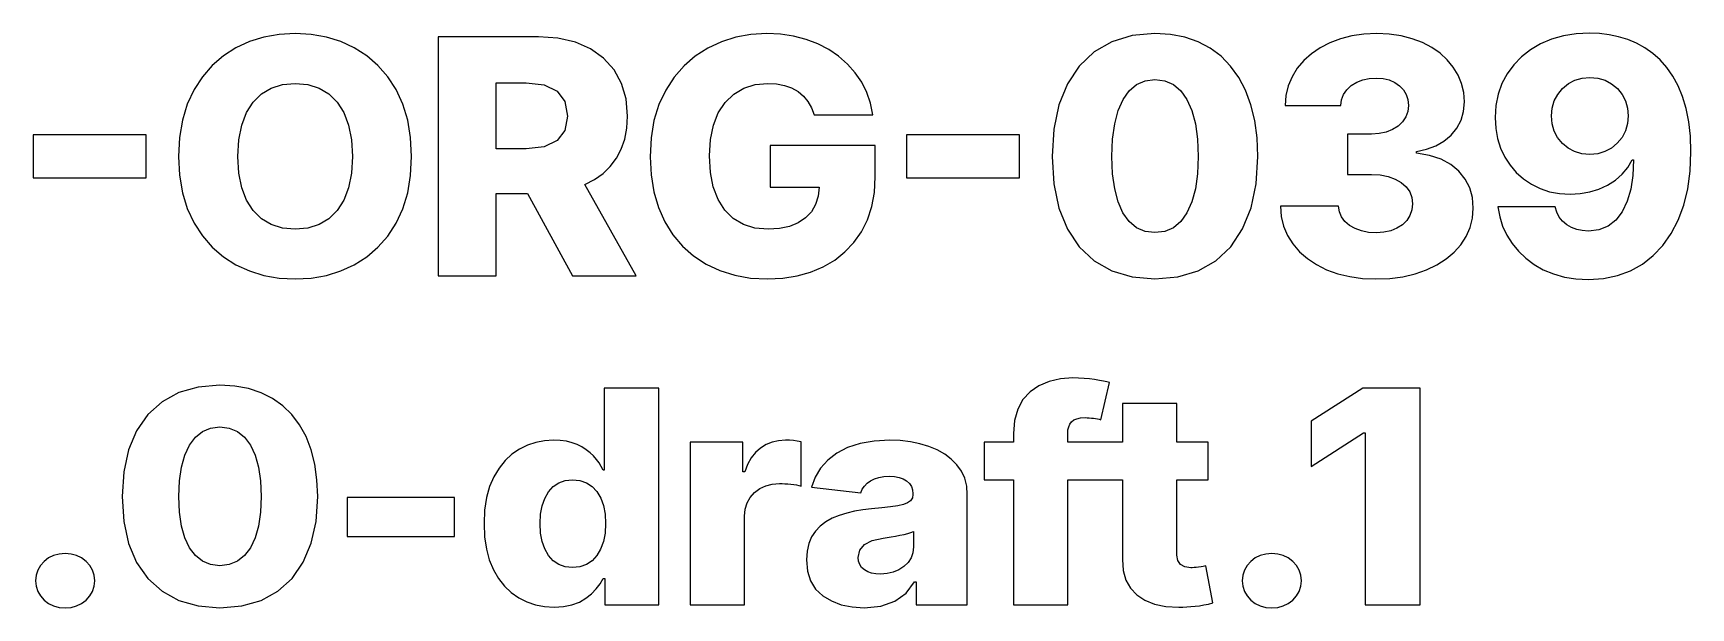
# Model space of a CAD drawing. Header units: metres. Extents: x 0.8 to 36.2, y 0.8 to 8.8.
# Drawn here: x 16.03 to 36.22, y 1 to 8 of the extents above; entities that cross this region are included whole.
import ezdxf

# ---------------------------------------------------------------- set-up
doc = ezdxf.new("R2010")
doc.units = ezdxf.units.M

msp = doc.modelspace()

# ---------------------------------------------------------------- linework, layer by layer
for p, q in [((18.6633, 7.89644), (18.4976, 7.82037)), ((18.839, 7.95076), (18.6633, 7.89644)), ((19.0249, 7.98335), (18.839, 7.95076)), ((19.221, 7.99422), (19.0249, 7.98335)), ((19.4153, 7.98335), (19.221, 7.99422)), ((19.5999, 7.95076), (19.4153, 7.98335)), ((19.7749, 7.89644), (19.5999, 7.95076)), ((19.9403, 7.82037), (19.7749, 7.89644)), ((22.1822, 7.95514), (20.9616, 7.95514)), ((20.9616, 7.95514), (20.9616, 5.045)), ((22.421, 7.93884), (22.1822, 7.95514)), ((22.6331, 7.88994), (22.421, 7.93884)), ((22.8187, 7.80846), (22.6331, 7.88994)), ((24.4115, 7.89478), (24.2456, 7.81744)), ((24.5868, 7.95003), (24.4115, 7.89478)), ((24.7716, 7.98317), (24.5868, 7.95003)), ((24.966, 7.99422), (24.7716, 7.98317)), ((25.1331, 7.98634), (24.966, 7.99422)), ((25.2921, 7.96271), (25.1331, 7.98634)), ((25.4432, 7.92334), (25.2921, 7.96271)), ((25.5863, 7.86821), (25.4432, 7.92334)), ((29.1673, 7.89557), (28.9531, 7.77228)), ((29.4138, 7.96956), (29.1673, 7.89557)), ((29.6928, 7.99422), (29.4138, 7.96956)), ((29.8828, 7.98311), (29.6928, 7.99422)), ((30.0585, 7.94978), (29.8828, 7.98311)), ((30.2199, 7.89423), (30.0585, 7.94978)), ((30.3671, 7.81647), (30.2199, 7.89423)), ((31.8224, 7.8819), (31.7035, 7.82043)), ((31.9523, 7.93103), (31.8224, 7.8819)), ((32.0908, 7.96614), (31.9523, 7.93103)), ((32.238, 7.9872), (32.0908, 7.96614)), ((32.3937, 7.99422), (32.238, 7.9872)), ((32.5471, 7.98738), (32.3937, 7.99422)), ((32.6911, 7.96687), (32.5471, 7.98738)), ((32.8257, 7.93269), (32.6911, 7.96687)), ((32.951, 7.88483), (32.8257, 7.93269)), ((33.0649, 7.8252), (32.951, 7.88483)), ((34.5233, 7.92773), (34.3886, 7.87018)), ((34.668, 7.96857), (34.5233, 7.92773)), ((34.8229, 7.99268), (34.668, 7.96857)), ((34.9879, 8.00006), (34.8229, 7.99268)), ((35.1077, 7.99518), (34.9879, 8.00006)), ((35.2248, 7.98053), (35.1077, 7.99518)), ((35.3393, 7.95612), (35.2248, 7.98053)), ((35.4511, 7.92192), (35.3393, 7.95612)), ((35.5588, 7.87714), (35.4511, 7.92192)), ((35.6605, 7.82086), (35.5588, 7.87714)), ((18.3454, 7.72345), (18.2097, 7.60651)), ((18.4976, 7.82037), (18.3454, 7.72345)), ((20.0926, 7.72345), (19.9403, 7.82037)), ((20.2282, 7.60651), (20.0926, 7.72345)), ((22.9776, 7.69438), (22.8187, 7.80846)), ((23.1049, 7.55247), (22.9776, 7.69438)), ((24.0928, 7.71918), (23.9565, 7.60114)), ((24.2456, 7.81744), (24.0928, 7.71918)), ((25.719, 7.79913), (25.5863, 7.86821)), ((25.8392, 7.71783), (25.719, 7.79913)), ((25.9466, 7.62433), (25.8392, 7.71783)), ((28.9531, 7.77228), (28.7713, 7.59966)), ((30.499, 7.71777), (30.3671, 7.81647)), ((30.6145, 7.59943), (30.499, 7.71777)), ((31.5978, 7.74835), (31.5054, 7.66565)), ((31.7035, 7.82043), (31.5978, 7.74835)), ((33.1656, 7.75568), (33.0649, 7.8252)), ((33.253, 7.67625), (33.1656, 7.75568)), ((33.3271, 7.58696), (33.253, 7.67625)), ((34.1578, 7.71318), (34.0635, 7.61583)), ((34.2661, 7.79796), (34.1578, 7.71318)), ((34.3886, 7.87018), (34.2661, 7.79796)), ((35.7564, 7.75311), (35.6605, 7.82086)), ((35.8463, 7.67387), (35.7564, 7.75311)), ((35.9288, 7.58226), (35.8463, 7.67387)), ((18.2097, 7.60651), (18.0907, 7.46953)), ((20.3472, 7.46953), (20.2282, 7.60651)), ((23.1959, 7.38751), (23.1049, 7.55247)), ((23.9565, 7.60114), (23.8367, 7.46332)), ((26.0415, 7.51862), (25.9466, 7.62433)), ((26.1212, 7.40271), (26.0415, 7.51862)), ((28.7713, 7.59966), (28.6265, 7.38286)), ((30.7136, 7.46143), (30.6145, 7.59943)), ((31.4262, 7.57233), (31.3626, 7.46991)), ((31.5054, 7.66565), (31.4262, 7.57233)), ((33.3863, 7.48973), (33.3271, 7.58696)), ((33.4285, 7.38654), (33.3863, 7.48973)), ((33.9834, 7.50591), (33.9195, 7.38531)), ((34.0635, 7.61583), (33.9834, 7.50591)), ((36.0019, 7.47734), (35.9288, 7.58226)), ((36.0658, 7.35912), (36.0019, 7.47734)), ((17.9884, 7.31255), (17.9061, 7.13641)), ((18.0907, 7.46953), (17.9884, 7.31255)), ((18.8105, 7.26018), (18.9298, 7.33159)), ((18.9298, 7.33159), (19.0666, 7.37444)), ((19.0666, 7.37444), (19.221, 7.38872)), ((19.221, 7.38872), (19.3744, 7.37444)), ((19.3744, 7.37444), (19.5106, 7.33159)), ((19.5106, 7.33159), (19.6295, 7.26018)), ((20.4495, 7.31255), (20.3472, 7.46953)), ((20.5318, 7.13641), (20.4495, 7.31255)), ((21.6679, 6.59186), (21.6679, 7.39656)), ((21.6679, 7.39656), (22.0321, 7.39656)), ((22.0321, 7.39656), (22.2527, 7.37105)), ((22.2527, 7.37105), (22.4103, 7.29451)), ((22.4103, 7.29451), (22.5049, 7.16695)), ((23.2505, 7.19946), (23.1959, 7.38751)), ((23.7334, 7.30573), (23.6502, 7.12939)), ((23.8367, 7.46332), (23.7334, 7.30573)), ((24.5636, 7.25854), (24.6851, 7.33087)), ((24.6851, 7.33087), (24.8232, 7.37427)), ((24.8232, 7.37427), (24.978, 7.38872)), ((24.978, 7.38872), (25.0842, 7.38245)), ((25.0842, 7.38245), (25.1808, 7.36357)), ((25.1808, 7.36357), (25.2678, 7.33214)), ((25.2678, 7.33214), (25.3452, 7.28813)), ((25.3452, 7.28813), (25.4118, 7.23277)), ((26.1833, 7.27863), (26.1212, 7.40271)), ((26.2278, 7.14636), (26.1833, 7.27863)), ((28.6265, 7.38286), (28.523, 7.12701)), ((29.3046, 7.19049), (29.3799, 7.29688)), ((29.3799, 7.29688), (29.4697, 7.37286)), ((29.4697, 7.37286), (29.574, 7.41846)), ((29.574, 7.41846), (29.6928, 7.43365)), ((29.6928, 7.43365), (29.8125, 7.41846)), ((29.8125, 7.41846), (29.9174, 7.37286)), ((29.9174, 7.37286), (30.0076, 7.29688)), ((30.0076, 7.29688), (30.083, 7.19049)), ((30.7963, 7.30377), (30.7136, 7.46143)), ((30.8616, 7.12781), (30.7963, 7.30377)), ((31.3169, 7.35994), (31.2891, 7.24239)), ((31.3626, 7.46991), (31.3169, 7.35994)), ((31.9902, 7.25444), (32.0297, 7.31169)), ((32.0297, 7.31169), (32.0845, 7.36137)), ((32.0845, 7.36137), (32.1506, 7.40154)), ((32.1506, 7.40154), (32.2239, 7.43022)), ((32.2239, 7.43022), (32.3042, 7.44745)), ((32.3042, 7.44745), (32.3917, 7.45317)), ((32.3917, 7.45317), (32.4738, 7.44739)), ((32.4738, 7.44739), (32.5478, 7.42999)), ((32.5478, 7.42999), (32.6138, 7.401)), ((32.6138, 7.401), (32.6718, 7.36041)), ((32.6718, 7.36041), (32.7191, 7.31055)), ((32.7191, 7.31055), (32.7529, 7.25374)), ((33.4538, 7.27734), (33.4285, 7.38654)), ((33.4622, 7.16219), (33.4538, 7.27734)), ((33.9195, 7.38531), (33.8739, 7.25592)), ((34.5991, 7.25482), (34.6578, 7.32623)), ((34.6578, 7.32623), (34.7289, 7.38519)), ((34.7289, 7.38519), (34.8083, 7.42729)), ((34.8083, 7.42729), (34.896, 7.45256)), ((34.896, 7.45256), (34.9919, 7.46098)), ((34.9919, 7.46098), (35.0886, 7.4525)), ((35.0886, 7.4525), (35.1765, 7.42705)), ((35.1765, 7.42705), (35.2557, 7.38463)), ((35.2557, 7.38463), (35.3261, 7.32526)), ((35.3261, 7.32526), (35.3839, 7.25366)), ((36.1205, 7.22758), (36.0658, 7.35912)), ((17.9061, 7.13641), (17.8473, 6.94196)), ((18.6273, 7.03313), (18.7087, 7.1602)), ((18.7087, 7.1602), (18.8105, 7.26018)), ((19.6295, 7.26018), (19.7312, 7.1602)), ((19.7312, 7.1602), (19.8126, 7.03313)), ((20.5906, 6.94196), (20.5318, 7.13641)), ((22.5049, 7.16695), (22.5364, 6.98834)), ((23.2687, 6.98834), (23.2505, 7.19946)), ((23.6502, 7.12939), (23.5908, 6.93536)), ((24.3743, 7.02966), (24.4587, 7.15729)), ((24.4587, 7.15729), (24.5636, 7.25854)), ((25.4118, 7.23277), (25.4665, 7.16728)), ((25.4665, 7.16728), (25.5093, 7.09167)), ((25.5093, 7.09167), (25.5403, 7.00592)), ((26.2546, 7.00592), (26.2278, 7.14636)), ((28.523, 7.12701), (28.4609, 6.83209)), ((29.2451, 7.05603), (29.3046, 7.19049)), ((30.083, 7.19049), (30.1425, 7.05603)), ((30.9082, 6.93489), (30.8616, 7.12781)), ((31.2891, 7.24239), (31.2792, 7.11726)), ((31.2792, 7.11726), (31.9575, 7.11726)), ((31.9575, 7.11726), (31.9662, 7.18964)), ((31.9662, 7.18964), (31.9902, 7.25444)), ((32.7529, 7.25374), (32.7731, 7.18996)), ((32.7799, 7.11922), (32.772, 7.04565)), ((32.7731, 7.18996), (32.7799, 7.11922)), ((33.452, 7.04535), (33.4622, 7.16219)), ((33.8465, 7.11774), (33.8374, 6.97075)), ((33.8739, 7.25592), (33.8465, 7.11774)), ((34.5237, 6.99223), (34.5321, 7.08783)), ((34.5321, 7.08783), (34.5572, 7.17535)), ((34.5572, 7.17535), (34.5991, 7.25482)), ((35.3839, 7.25366), (35.4252, 7.17462)), ((35.4252, 7.17462), (35.4499, 7.08813)), ((35.4499, 7.08813), (35.4582, 6.9942)), ((36.1642, 7.08179), (36.1205, 7.22758)), ((36.1955, 6.92072), (36.1642, 7.08179)), ((17.8473, 6.94196), (17.812, 6.7292)), ((18.5343, 6.70209), (18.5691, 6.88043)), ((18.5691, 6.88043), (18.6273, 7.03313)), ((19.8126, 7.03313), (19.8708, 6.88043)), ((19.8708, 6.88043), (19.9057, 6.70209)), ((20.6259, 6.7292), (20.5906, 6.94196)), ((22.5364, 6.98834), (22.505, 6.8149)), ((23.2603, 6.84357), (23.2687, 6.98834)), ((23.5908, 6.93536), (23.5552, 6.72363)), ((24.2777, 6.703), (24.3139, 6.87823)), ((24.3139, 6.87823), (24.3743, 7.02966)), ((25.5403, 7.00592), (26.2546, 7.00592)), ((29.177, 6.70985), (29.2026, 6.89583)), ((29.2026, 6.89583), (29.2451, 7.05603)), ((30.1425, 7.05603), (30.185, 6.89583)), ((30.185, 6.89583), (30.2106, 6.70985)), ((30.9361, 6.72499), (30.9082, 6.93489)), ((32.6538, 6.86823), (32.5863, 6.82593)), ((32.709, 6.92017), (32.6538, 6.86823)), ((32.7484, 6.97931), (32.709, 6.92017)), ((32.772, 7.04565), (32.7484, 6.97931)), ((33.3705, 6.8432), (33.4215, 6.93903)), ((33.4215, 6.93903), (33.452, 7.04535)), ((33.8374, 6.97075), (33.8447, 6.83966)), ((34.532, 6.89586), (34.5237, 6.99223)), ((34.5567, 6.80791), (34.532, 6.89586)), ((35.4498, 6.89856), (35.4247, 6.81085)), ((35.4582, 6.9942), (35.4498, 6.89856)), ((36.2143, 6.74438), (36.1955, 6.92072)), ((17.4033, 6.76178), (16.0287, 6.76178)), ((16.0287, 6.76178), (16.0287, 6.23639)), ((17.4033, 6.23639), (17.4033, 6.76178)), ((17.812, 6.7292), (17.8003, 6.49812)), ((18.5226, 6.49812), (18.5343, 6.70209)), ((19.9057, 6.70209), (19.9173, 6.49812)), ((20.6376, 6.49812), (20.6259, 6.7292)), ((22.4108, 6.69098), (22.2539, 6.61664)), ((22.505, 6.8149), (22.4108, 6.69098)), ((23.1927, 6.58771), (23.235, 6.71002)), ((23.235, 6.71002), (23.2603, 6.84357)), ((23.5552, 6.72363), (23.5433, 6.4942)), ((24.2657, 6.50397), (24.2777, 6.703)), ((28.0433, 6.76178), (26.6686, 6.76178)), ((26.6686, 6.76178), (26.6686, 6.23639)), ((28.0433, 6.23639), (28.0433, 6.76178)), ((28.4609, 6.83209), (28.4402, 6.49812)), ((29.1685, 6.49812), (29.177, 6.70985)), ((30.2106, 6.70985), (30.2191, 6.49812)), ((30.9454, 6.49812), (30.9361, 6.72499)), ((32.3297, 6.77155), (32.0395, 6.77155)), ((32.0395, 6.77155), (32.0395, 6.27936)), ((32.4242, 6.77759), (32.3297, 6.77155)), ((32.5098, 6.79572), (32.4242, 6.77759)), ((32.5863, 6.82593), (32.5098, 6.79572)), ((33.1123, 6.62848), (33.2117, 6.68549)), ((33.2117, 6.68549), (33.2991, 6.75786)), ((33.2991, 6.75786), (33.3705, 6.8432)), ((33.8447, 6.83966), (33.8666, 6.71588)), ((33.8666, 6.71588), (33.9032, 6.59943)), ((34.598, 6.72838), (34.5567, 6.80791)), ((34.6558, 6.65727), (34.598, 6.72838)), ((35.3828, 6.73106), (35.3241, 6.65923)), ((35.4247, 6.81085), (35.3828, 6.73106)), ((36.2205, 6.55281), (36.2143, 6.74438)), ((17.8003, 6.49812), (17.812, 6.26874)), ((18.5343, 6.29504), (18.5226, 6.49812)), ((19.9173, 6.49812), (19.9057, 6.29504)), ((20.6259, 6.2679), (20.6376, 6.49812)), ((22.0341, 6.59186), (21.6679, 6.59186)), ((22.2539, 6.61664), (22.0341, 6.59186)), ((23.0591, 6.37752), (23.1337, 6.47664)), ((23.1337, 6.47664), (23.1927, 6.58771)), ((23.5433, 6.4942), (23.5546, 6.27252)), ((24.2774, 6.3031), (24.2657, 6.50397)), ((26.2866, 6.63092), (25.008, 6.63092)), ((25.008, 6.63092), (25.008, 6.12508)), ((26.2866, 6.24811), (26.2866, 6.63092)), ((28.4402, 6.49812), (28.4609, 6.16426)), ((29.177, 6.28743), (29.1685, 6.49812)), ((30.2191, 6.49812), (30.2106, 6.28743)), ((30.9249, 6.16505), (30.9454, 6.49812)), ((32.8779, 6.56061), (33.0011, 6.58685)), ((32.8779, 6.53912), (32.8779, 6.56061)), ((33.0386, 6.50995), (32.8779, 6.53912)), ((33.0011, 6.58685), (33.1123, 6.62848)), ((33.1783, 6.46344), (33.0386, 6.50995)), ((33.2972, 6.3996), (33.1783, 6.46344)), ((33.9032, 6.59943), (33.9544, 6.49028)), ((33.9544, 6.49028), (34.0185, 6.3905)), ((34.7262, 6.59874), (34.6558, 6.65727)), ((34.8053, 6.55693), (34.7262, 6.59874)), ((34.8933, 6.53185), (34.8053, 6.55693)), ((34.9899, 6.5235), (34.8933, 6.53185)), ((35.0859, 6.53197), (34.9899, 6.5235)), ((35.1735, 6.55742), (35.0859, 6.53197)), ((35.2529, 6.59984), (35.1735, 6.55742)), ((35.3241, 6.65923), (35.2529, 6.59984)), ((36.2108, 6.32082), (36.2205, 6.55281)), ((17.812, 6.26874), (17.8473, 6.05719)), ((18.5691, 6.11749), (18.5343, 6.29504)), ((19.9057, 6.29504), (19.8708, 6.11749)), ((20.5906, 6.05574), (20.6259, 6.2679)), ((22.8674, 6.21736), (22.9703, 6.29109)), ((22.9703, 6.29109), (23.0591, 6.37752)), ((23.5546, 6.27252), (23.5883, 6.06647)), ((24.3127, 6.12628), (24.2774, 6.3031)), ((29.2023, 6.1026), (29.177, 6.28743)), ((30.2106, 6.28743), (30.185, 6.1026)), ((32.0395, 6.27936), (32.3297, 6.27936)), ((32.3297, 6.27936), (32.438, 6.27313)), ((32.438, 6.27313), (32.5348, 6.25446)), ((33.3952, 6.31841), (33.2972, 6.3996)), ((33.4718, 6.22295), (33.3952, 6.31841)), ((34.0185, 6.3905), (34.0938, 6.30206)), ((34.0938, 6.30206), (34.1801, 6.22498)), ((35.302, 6.21124), (35.3836, 6.28229)), ((35.3836, 6.28229), (35.451, 6.36359)), ((35.451, 6.36359), (35.5042, 6.45515)), ((35.5136, 6.26784), (35.4879, 6.10042)), ((35.5042, 6.45515), (35.5222, 6.45515)), ((35.5222, 6.45515), (35.5136, 6.26784)), ((36.1818, 6.10529), (36.2108, 6.32082)), ((16.0287, 6.23639), (17.4033, 6.23639)), ((18.6273, 5.96544), (18.5691, 6.11749)), ((19.8708, 6.11749), (19.8126, 5.96544)), ((22.7505, 6.15633), (22.8674, 6.21736)), ((23.3728, 5.045), (22.7505, 6.15633)), ((23.5883, 6.06647), (23.6446, 5.87604)), ((24.3714, 5.97351), (24.3127, 6.12628)), ((25.008, 6.12508), (25.6043, 6.12508)), ((25.6043, 6.12508), (25.5916, 6.01302)), ((26.2444, 5.88704), (26.2761, 6.06067)), ((26.2761, 6.06067), (26.2866, 6.24811)), ((26.6686, 6.23639), (28.0433, 6.23639)), ((28.4609, 6.16426), (28.523, 5.86971)), ((29.2445, 5.94366), (29.2023, 6.1026)), ((30.185, 6.1026), (30.1425, 5.94366)), ((30.8631, 5.87093), (30.9249, 6.16505)), ((32.5348, 6.25446), (32.6201, 6.22333)), ((32.6201, 6.22333), (32.6938, 6.17973)), ((32.6938, 6.17973), (32.7534, 6.12628)), ((32.7534, 6.12628), (32.7959, 6.06549)), ((32.7959, 6.06549), (32.8214, 5.99739)), ((33.5265, 6.11627), (33.4718, 6.22295)), ((33.5593, 5.99835), (33.5265, 6.11627)), ((34.1801, 6.22498), (34.2776, 6.15923)), ((34.2776, 6.15923), (34.3845, 6.10669)), ((34.3845, 6.10669), (34.4992, 6.06915)), ((34.4992, 6.06915), (34.6216, 6.04665)), ((34.8732, 6.0461), (34.9894, 6.06697)), ((34.9894, 6.06697), (35.1004, 6.10175)), ((35.1004, 6.10175), (35.206, 6.15045)), ((35.206, 6.15045), (35.302, 6.21124)), ((35.4879, 6.10042), (35.4451, 5.9529)), ((36.1333, 5.90625), (36.1818, 6.10529)), ((17.8473, 6.05719), (17.9061, 5.86345)), ((17.9061, 5.86345), (17.9884, 5.68755)), ((18.7087, 5.83891), (18.6273, 5.96544)), ((19.8126, 5.96544), (19.7312, 5.83891)), ((20.4495, 5.68562), (20.5318, 5.86165)), ((20.5318, 5.86165), (20.5906, 6.05574)), ((21.6679, 6.04694), (22.0521, 6.04694)), ((21.6679, 5.045), (21.6679, 6.04694)), ((22.0521, 6.04694), (22.5984, 5.045)), ((23.6446, 5.87604), (23.7234, 5.70123)), ((24.4537, 5.84479), (24.3714, 5.97351)), ((25.5595, 5.91316), (25.5081, 5.8255)), ((25.5916, 6.01302), (25.5595, 5.91316)), ((26.1915, 5.72719), (26.2444, 5.88704)), ((28.523, 5.86971), (28.6265, 5.61444)), ((29.3036, 5.81061), (29.2445, 5.94366)), ((30.1425, 5.94366), (30.083, 5.81061)), ((30.7603, 5.61574), (30.8631, 5.87093)), ((31.9295, 5.89459), (31.2211, 5.89459)), ((31.2211, 5.89459), (31.2314, 5.76758)), ((31.9394, 5.82489), (31.9295, 5.89459)), ((32.8214, 5.99739), (32.8299, 5.92195)), ((32.8299, 5.92195), (32.8222, 5.84663)), ((33.5703, 5.86922), (33.5593, 5.99835)), ((33.5608, 5.74683), (33.5703, 5.86922)), ((34.5677, 5.88483), (33.8714, 5.88483)), ((33.8714, 5.88483), (33.8926, 5.76465)), ((34.5878, 5.81848), (34.5677, 5.88483)), ((34.6216, 6.04665), (34.7518, 6.03914)), ((34.7518, 6.03914), (34.8732, 6.0461)), ((35.4451, 5.9529), (35.3851, 5.82527)), ((36.0654, 5.72369), (36.1333, 5.90625)), ((17.9884, 5.68755), (18.0907, 5.53056)), ((18.8105, 5.73938), (18.7087, 5.83891)), ((18.9298, 5.66827), (18.8105, 5.73938)), ((19.0666, 5.62561), (18.9298, 5.66827)), ((19.5106, 5.66827), (19.3744, 5.62561)), ((19.6295, 5.73938), (19.5106, 5.66827)), ((19.7312, 5.83891), (19.6295, 5.73938)), ((20.3472, 5.52869), (20.4495, 5.68562)), ((23.7234, 5.70123), (23.8223, 5.54382)), ((24.5571, 5.74268), (24.4537, 5.84479)), ((24.6793, 5.66975), (24.5571, 5.74268)), ((24.8203, 5.62599), (24.6793, 5.66975)), ((25.3482, 5.68939), (25.2424, 5.64607)), ((25.4372, 5.75008), (25.3482, 5.68939)), ((25.5081, 5.8255), (25.4372, 5.75008)), ((26.1175, 5.58113), (26.1915, 5.72719)), ((29.3786, 5.70551), (29.3036, 5.81061)), ((29.4684, 5.63045), (29.3786, 5.70551)), ((30.0076, 5.70551), (29.9174, 5.63045)), ((30.083, 5.81061), (30.0076, 5.70551)), ((31.2314, 5.76758), (31.2602, 5.64825)), ((31.965, 5.76227), (31.9394, 5.82489)), ((32.0064, 5.70673), (31.965, 5.76227)), ((32.0636, 5.65825), (32.0064, 5.70673)), ((32.1327, 5.61896), (32.0636, 5.65825)), ((32.7069, 5.66609), (32.6409, 5.62337)), ((32.7607, 5.7187), (32.7069, 5.66609)), ((32.7992, 5.77888), (32.7607, 5.7187)), ((32.8222, 5.84663), (32.7992, 5.77888)), ((33.5325, 5.63165), (33.5608, 5.74683)), ((33.8926, 5.76465), (33.9282, 5.65021)), ((34.618, 5.76007), (34.5878, 5.81848)), ((34.6583, 5.70958), (34.618, 5.76007)), ((34.7088, 5.66704), (34.6583, 5.70958)), ((34.7669, 5.6333), (34.7088, 5.66704)), ((35.3079, 5.72229), (35.2133, 5.64876)), ((35.3851, 5.82527), (35.3079, 5.72229)), ((35.9801, 5.55945), (36.0654, 5.72369)), ((18.0907, 5.53056), (18.2097, 5.39362)), ((19.221, 5.6114), (19.0666, 5.62561)), ((19.3744, 5.62561), (19.221, 5.6114)), ((20.2282, 5.39191), (20.3472, 5.52869)), ((23.8223, 5.54382), (23.939, 5.40558)), ((24.98, 5.6114), (24.8203, 5.62599)), ((25.1196, 5.62006), (24.98, 5.6114)), ((25.2424, 5.64607), (25.1196, 5.62006)), ((26.0251, 5.45009), (26.1175, 5.58113)), ((28.6265, 5.61444), (28.7713, 5.39851)), ((29.5732, 5.5854), (29.4684, 5.63045)), ((29.6928, 5.57039), (29.5732, 5.5854)), ((29.8125, 5.5854), (29.6928, 5.57039)), ((29.9174, 5.63045), (29.8125, 5.5854)), ((30.6163, 5.39949), (30.7603, 5.61574)), ((31.2602, 5.64825), (31.3074, 5.53662)), ((31.3074, 5.53662), (31.3732, 5.43266)), ((32.2101, 5.59088), (32.1327, 5.61896)), ((32.2958, 5.57405), (32.2101, 5.59088)), ((32.3897, 5.56842), (32.2958, 5.57405)), ((32.4823, 5.57452), (32.3897, 5.56842)), ((32.566, 5.59285), (32.4823, 5.57452)), ((32.6409, 5.62337), (32.566, 5.59285)), ((33.4192, 5.4229), (33.4853, 5.52367)), ((33.4853, 5.52367), (33.5325, 5.63165)), ((33.9282, 5.65021), (33.9781, 5.5415)), ((33.9781, 5.5415), (34.0425, 5.43854)), ((34.8301, 5.60919), (34.7669, 5.6333)), ((34.8984, 5.59473), (34.8301, 5.60919)), ((34.9719, 5.5899), (34.8984, 5.59473)), ((35.1013, 5.60461), (34.9719, 5.5899)), ((35.2133, 5.64876), (35.1013, 5.60461)), ((35.8791, 5.41534), (35.9801, 5.55945)), ((18.2097, 5.39362), (18.3454, 5.27667)), ((18.3454, 5.27667), (18.4976, 5.17975)), ((19.9403, 5.17877), (20.0926, 5.27527)), ((20.0926, 5.27527), (20.2282, 5.39191)), ((23.939, 5.40558), (24.0734, 5.28651)), ((24.0734, 5.28651), (24.2256, 5.1866)), ((25.7924, 5.23671), (25.9167, 5.33528)), ((25.9167, 5.33528), (26.0251, 5.45009)), ((28.7713, 5.39851), (28.9531, 5.22676)), ((30.4351, 5.22731), (30.6163, 5.39949)), ((31.3732, 5.43266), (31.4552, 5.33801)), ((31.4552, 5.33801), (31.551, 5.25421)), ((31.551, 5.25421), (31.6608, 5.18127)), ((33.2389, 5.24933), (33.3364, 5.33093)), ((33.3364, 5.33093), (33.4192, 5.4229)), ((34.0425, 5.43854), (34.1199, 5.34351)), ((34.1199, 5.34351), (34.2093, 5.25862)), ((34.2093, 5.25862), (34.3105, 5.18385)), ((35.6302, 5.18755), (35.7625, 5.29138)), ((35.7625, 5.29138), (35.8791, 5.41534)), ((18.4976, 5.17975), (18.6633, 5.1037)), ((18.6633, 5.1037), (18.839, 5.04939)), ((18.839, 5.04939), (19.0249, 5.0168)), ((19.4153, 5.01674), (19.5999, 5.04915)), ((19.5999, 5.04915), (19.7749, 5.10315)), ((19.7749, 5.10315), (19.9403, 5.17877)), ((24.2256, 5.1866), (24.3932, 5.10756)), ((24.3932, 5.10756), (24.5738, 5.0511)), ((24.5738, 5.0511), (24.7674, 5.01723)), ((25.3347, 5.04305), (25.4989, 5.08943)), ((25.4989, 5.08943), (25.6523, 5.15437)), ((25.6523, 5.15437), (25.7924, 5.23671)), ((28.9531, 5.22676), (29.1673, 5.10408)), ((29.1673, 5.10408), (29.4138, 5.03047)), ((29.9734, 5.03053), (30.2208, 5.10432)), ((30.2208, 5.10432), (30.4351, 5.22731)), ((31.6608, 5.18127), (31.7844, 5.1192)), ((31.7844, 5.1192), (31.9198, 5.06966)), ((31.9198, 5.06966), (32.0648, 5.03426)), ((32.7119, 5.03377), (32.8609, 5.06856)), ((32.8609, 5.06856), (33, 5.11725)), ((33, 5.11725), (33.1268, 5.1781)), ((33.1268, 5.1781), (33.2389, 5.24933)), ((34.3105, 5.18385), (34.4236, 5.1192)), ((34.4236, 5.1192), (34.5472, 5.06708)), ((34.5472, 5.06708), (34.6798, 5.02985)), ((35.3256, 5.04694), (35.4841, 5.10553)), ((35.4841, 5.10553), (35.6302, 5.18755)), ((19.0249, 5.0168), (19.221, 5.00594)), ((19.221, 5.00594), (19.4153, 5.01674)), ((20.9616, 5.045), (21.6679, 5.045)), ((22.5984, 5.045), (23.3728, 5.045)), ((24.7674, 5.01723), (24.974, 5.00594)), ((24.974, 5.00594), (25.1597, 5.01521)), ((25.1597, 5.01521), (25.3347, 5.04305)), ((29.4138, 5.03047), (29.6928, 5.00594)), ((29.6928, 5.00594), (29.9734, 5.03053)), ((32.0648, 5.03426), (32.2194, 5.01302)), ((32.2194, 5.01302), (32.3837, 5.00594)), ((32.3837, 5.00594), (32.5528, 5.01289)), ((32.5528, 5.01289), (32.7119, 5.03377)), ((34.6798, 5.02985), (34.8214, 5.00751)), ((34.8214, 5.00751), (34.9719, 5.00006)), ((34.9719, 5.00006), (35.1549, 5.01178)), ((35.1549, 5.01178), (35.3256, 5.04694)), ((18.0382, 3.68945), (17.8037, 3.62238)), ((18.3036, 3.71181), (18.0382, 3.68945)), ((18.4843, 3.70174), (18.3036, 3.71181)), ((18.6514, 3.67152), (18.4843, 3.70174)), ((18.8049, 3.62115), (18.6514, 3.67152)), ((23.6482, 3.67638), (22.9859, 3.67638)), ((22.9859, 3.67638), (22.9859, 2.67751)), ((23.6482, 1.03754), (23.6482, 3.67638)), ((28.2803, 3.70569), (28.1721, 3.63208)), ((28.4034, 3.75829), (28.2803, 3.70569)), ((28.5411, 3.78983), (28.4034, 3.75829)), ((28.6936, 3.80034), (28.5411, 3.78983)), ((28.763, 3.79907), (28.6936, 3.80034)), ((28.8302, 3.79526), (28.763, 3.79907)), ((28.8952, 3.78888), (28.8302, 3.79526)), ((28.9582, 3.77997), (28.8952, 3.78888)), ((29.016, 3.77008), (28.9582, 3.77997)), ((29.0657, 3.76073), (29.016, 3.77008)), ((29.0343, 3.29207), (29.1409, 3.74367)), ((29.1073, 3.75192), (29.0657, 3.76073)), ((29.1409, 3.74367), (29.1073, 3.75192)), ((32.227, 3.67638), (31.5951, 3.27258)), ((32.9216, 3.67638), (32.227, 3.67638)), ((32.9216, 1.03754), (32.9216, 3.67638)), ((17.6, 3.51056), (17.4271, 3.35403)), ((17.8037, 3.62238), (17.6, 3.51056)), ((18.9449, 3.55063), (18.8049, 3.62115)), ((19.0704, 3.46114), (18.9449, 3.55063)), ((19.1802, 3.35382), (19.0704, 3.46114)), ((28.0838, 3.53723), (28.0208, 3.4209)), ((28.1721, 3.63208), (28.0838, 3.53723)), ((29.9599, 3.48866), (29.2957, 3.48866)), ((29.2957, 3.48866), (29.2957, 3.01755)), ((29.9599, 3.01755), (29.9599, 3.48866)), ((17.4271, 3.35403), (17.2893, 3.15746)), ((19.2745, 3.22868), (19.1802, 3.35382)), ((27.983, 3.2831), (27.9704, 3.12381)), ((28.0208, 3.4209), (27.983, 3.2831)), ((28.6424, 3.20683), (28.657, 3.23888)), ((28.657, 3.23888), (28.6774, 3.26637)), ((28.6774, 3.26637), (28.7052, 3.28845)), ((28.7052, 3.28845), (28.7419, 3.30423)), ((28.7419, 3.30423), (28.7875, 3.31369)), ((28.7875, 3.31369), (28.8421, 3.31685)), ((28.8421, 3.31685), (28.8678, 3.31636)), ((28.8678, 3.31636), (28.8934, 3.31487)), ((28.8934, 3.31487), (28.9191, 3.31236)), ((28.9191, 3.31236), (28.9448, 3.30888)), ((28.9448, 3.30888), (28.9697, 3.30484)), ((28.9697, 3.30484), (28.9929, 3.30069)), ((28.9929, 3.30069), (29.0144, 3.29643)), ((29.0144, 3.29643), (29.0343, 3.29207)), ((31.5951, 3.27258), (31.5951, 2.72357)), ((17.2893, 3.15746), (17.1909, 2.92545)), ((17.9343, 2.98302), (18.0059, 3.07948)), ((18.0059, 3.07948), (18.0913, 3.14839)), ((18.0913, 3.14839), (18.1906, 3.18973)), ((18.1906, 3.18973), (18.3036, 3.20351)), ((18.3036, 3.20351), (18.4174, 3.18973)), ((18.4174, 3.18973), (18.5172, 3.14839)), ((18.5172, 3.14839), (18.603, 3.07948)), ((18.603, 3.07948), (18.6747, 2.98302)), ((19.3532, 3.08572), (19.2745, 3.22868)), ((19.4152, 2.92618), (19.3532, 3.08572)), ((22.2578, 3.03549), (22.152, 3.01489)), ((22.3673, 3.04236), (22.2578, 3.03549)), ((22.4489, 3.03897), (22.3673, 3.04236)), ((22.5244, 3.02885), (22.4489, 3.03897)), ((22.5936, 3.01196), (22.5244, 3.02885)), ((25.1095, 3.03638), (25.03, 3.01845)), ((25.1944, 3.04236), (25.1095, 3.03638)), ((25.2426, 3.04103), (25.1944, 3.04236)), ((25.2901, 3.03703), (25.2426, 3.04103)), ((25.3368, 3.0304), (25.2901, 3.03703)), ((25.3828, 3.0211), (25.3368, 3.0304)), ((26.2714, 3.03244), (26.1006, 3.00273)), ((26.4616, 3.04236), (26.2714, 3.03244)), ((26.5907, 3.0376), (26.4616, 3.04236)), ((26.7135, 3.02332), (26.5907, 3.0376)), ((27.9704, 3.12381), (27.9704, 3.01755)), ((28.6308, 3.12914), (28.6337, 3.17026)), ((28.6308, 3.01755), (28.6308, 3.12914)), ((28.6337, 3.17026), (28.6424, 3.20683)), ((31.5951, 2.72357), (32.2327, 3.13266)), ((32.2327, 3.13266), (32.2517, 3.13266)), ((32.2517, 3.13266), (32.2517, 1.03754)), ((17.1909, 2.92545), (17.1318, 2.65804)), ((17.8373, 2.71582), (17.8777, 2.8611)), ((17.8777, 2.8611), (17.9343, 2.98302)), ((18.6747, 2.98302), (18.7313, 2.8611)), ((18.7313, 2.8611), (18.7718, 2.71582)), ((19.4596, 2.75124), (19.4152, 2.92618)), ((21.8595, 2.87044), (21.7769, 2.79395)), ((21.9515, 2.93254), (21.8595, 2.87044)), ((22.0499, 2.98058), (21.9515, 2.93254)), ((22.152, 3.01489), (22.0499, 2.98058)), ((22.6566, 2.98833), (22.5936, 3.01196)), ((22.7139, 2.95944), (22.6566, 2.98833)), ((22.7658, 2.92679), (22.7139, 2.95944)), ((22.8124, 2.89037), (22.7658, 2.92679)), ((22.8536, 2.85017), (22.8124, 2.89037)), ((22.8898, 2.80783), (22.8536, 2.85017)), ((24.6748, 3.01755), (24.0296, 3.01755)), ((24.0296, 3.01755), (24.0296, 1.03754)), ((24.6748, 2.65627), (24.6748, 3.01755)), ((24.8256, 2.8927), (24.7735, 2.82629)), ((24.887, 2.94672), (24.8256, 2.8927)), ((24.9558, 2.98856), (24.887, 2.94672)), ((25.03, 3.01845), (24.9558, 2.98856)), ((25.3828, 2.48271), (25.3828, 3.0211)), ((25.8173, 2.88383), (25.7064, 2.79866)), ((25.9493, 2.95319), (25.8173, 2.88383)), ((26.1006, 3.00273), (25.9493, 2.95319)), ((26.83, 2.9995), (26.7135, 3.02332)), ((26.9402, 2.96617), (26.83, 2.9995)), ((27.0418, 2.92361), (26.9402, 2.96617)), ((27.1325, 2.87209), (27.0418, 2.92361)), ((27.2122, 2.8116), (27.1325, 2.87209)), ((27.9704, 3.01755), (27.6125, 3.01755)), ((27.6125, 3.01755), (27.6125, 2.55885)), ((29.2957, 3.01755), (28.6308, 3.01755)), ((30.3425, 3.01755), (29.9599, 3.01755)), ((30.3425, 2.55885), (30.3425, 3.01755)), ((17.1318, 2.65804), (17.1121, 2.35519)), ((17.813, 2.54718), (17.8373, 2.71582)), ((18.7718, 2.71582), (18.796, 2.54718)), ((19.4861, 2.56091), (19.4596, 2.75124)), ((21.7035, 2.70306), (21.6393, 2.59779)), ((21.7769, 2.79395), (21.7035, 2.70306)), ((22.9214, 2.76495), (22.8898, 2.80783)), ((22.9484, 2.7215), (22.9214, 2.76495)), ((22.9707, 2.67751), (22.9484, 2.7215)), ((22.9859, 2.67751), (22.9707, 2.67751)), ((24.6977, 2.65627), (24.6748, 2.65627)), ((24.7309, 2.74748), (24.6977, 2.65627)), ((24.7735, 2.82629), (24.7309, 2.74748)), ((25.6182, 2.70164), (25.5527, 2.59279)), ((25.7064, 2.79866), (25.6182, 2.70164)), ((27.2809, 2.74214), (27.2122, 2.8116)), ((27.3363, 2.66417), (27.2809, 2.74214)), ((27.3758, 2.57811), (27.3363, 2.66417)), ((17.8049, 2.35519), (17.813, 2.54718)), ((18.796, 2.54718), (18.8041, 2.35519)), ((19.495, 2.35519), (19.4861, 2.56091)), ((21.5873, 2.47771), (21.5501, 2.34235)), ((21.6393, 2.59779), (21.5873, 2.47771)), ((22.3055, 2.41275), (22.362, 2.47667)), ((22.362, 2.47667), (22.4299, 2.52232)), ((22.4299, 2.52232), (22.5091, 2.54973)), ((22.5091, 2.54973), (22.5995, 2.55885)), ((22.5995, 2.55885), (22.6894, 2.5499)), ((22.6894, 2.5499), (22.7687, 2.52299)), ((22.7687, 2.52299), (22.8374, 2.47815)), ((22.8374, 2.47815), (22.8955, 2.41539)), ((24.8147, 2.40475), (24.8791, 2.4528)), ((24.8791, 2.4528), (24.9515, 2.48712)), ((24.9515, 2.48712), (25.0319, 2.50771)), ((25.0319, 2.50771), (25.1202, 2.51457)), ((25.1202, 2.51457), (25.1516, 2.51407)), ((25.1516, 2.51407), (25.1851, 2.51257)), ((25.1851, 2.51257), (25.2206, 2.51009)), ((25.2206, 2.51009), (25.2581, 2.50661)), ((25.2581, 2.50661), (25.2948, 2.50212)), ((25.2948, 2.50212), (25.3279, 2.49664)), ((25.3279, 2.49664), (25.3572, 2.49017)), ((25.3572, 2.49017), (25.3828, 2.48271)), ((25.5527, 2.59279), (25.5099, 2.47208)), ((25.5099, 2.47208), (26.1114, 2.39946)), ((26.1114, 2.39946), (26.1286, 2.44395)), ((26.1286, 2.44395), (26.1537, 2.48357)), ((26.1537, 2.48357), (26.1867, 2.51833)), ((26.1867, 2.51833), (26.2275, 2.5482)), ((26.2275, 2.5482), (26.2753, 2.57224)), ((26.2753, 2.57224), (26.3293, 2.5894)), ((26.3293, 2.5894), (26.3895, 2.59969)), ((26.3895, 2.59969), (26.4558, 2.60313)), ((26.4558, 2.60313), (26.5198, 2.59964)), ((26.5198, 2.59964), (26.5765, 2.58919)), ((26.5765, 2.58919), (26.6259, 2.57175)), ((26.6259, 2.57175), (26.668, 2.54735)), ((26.668, 2.54735), (26.7018, 2.51651)), ((26.7018, 2.51651), (26.7259, 2.47983)), ((26.7259, 2.47983), (26.7403, 2.43726)), ((26.7403, 2.43726), (26.7451, 2.38882)), ((27.3996, 2.48396), (27.3758, 2.57811)), ((27.4075, 2.38174), (27.3996, 2.48396)), ((27.6125, 2.55885), (27.9704, 2.55885)), ((27.9704, 2.55885), (27.9704, 1.03754)), ((28.6308, 1.03754), (28.6308, 2.55885)), ((28.6308, 2.55885), (29.2957, 2.55885)), ((29.2957, 2.55885), (29.2957, 1.58832)), ((29.9599, 1.64322), (29.9599, 2.55885)), ((29.9599, 2.55885), (30.3425, 2.55885)), ((17.1121, 2.35519), (17.1318, 2.05244)), ((17.8129, 2.16414), (17.8049, 2.35519)), ((18.8041, 2.35519), (18.796, 2.16414)), ((19.4754, 2.05318), (19.495, 2.35519)), ((21.1619, 2.34456), (19.8543, 2.34456)), ((19.8543, 2.34456), (19.8543, 1.86815)), ((21.1619, 1.86815), (21.1619, 2.34456)), ((21.5501, 2.34235), (21.5278, 2.1917)), ((22.21, 2.14029), (22.2291, 2.24295)), ((22.2291, 2.24295), (22.2609, 2.33377)), ((22.2609, 2.33377), (22.3055, 2.41275)), ((22.8955, 2.41539), (22.9417, 2.33723)), ((22.9417, 2.33723), (22.9747, 2.24626)), ((22.9747, 2.24626), (22.9945, 2.14244)), ((24.7014, 2.20221), (24.7241, 2.27814)), ((24.7241, 2.27814), (24.7618, 2.34566)), ((24.7618, 2.34566), (24.8147, 2.40475)), ((26.4727, 2.2301), (26.3663, 2.21765)), ((26.56, 2.24377), (26.4727, 2.2301)), ((26.6281, 2.25867), (26.56, 2.24377)), ((26.6793, 2.27798), (26.6281, 2.25867)), ((26.7159, 2.30493), (26.6793, 2.27798)), ((26.7378, 2.33952), (26.7159, 2.30493)), ((26.7451, 2.38174), (26.7378, 2.33952)), ((26.7451, 2.38882), (26.7451, 2.38174)), ((27.4075, 1.03754), (27.4075, 2.38174)), ((17.1318, 2.05244), (17.1909, 1.78535)), ((17.837, 1.99655), (17.8129, 2.16414)), ((18.796, 2.16414), (18.7718, 1.99655)), ((19.4167, 1.78647), (19.4754, 2.05318)), ((21.5278, 2.1917), (21.5204, 2.02577)), ((21.5204, 2.02577), (21.5275, 1.86444)), ((22.2037, 2.02577), (22.21, 2.14029)), ((22.21, 1.91121), (22.2037, 2.02577)), ((23.0011, 2.02577), (22.9944, 1.91049)), ((22.9945, 2.14244), (23.0011, 2.02577)), ((24.6939, 2.11786), (24.7014, 2.20221)), ((24.6939, 1.03754), (24.6939, 2.11786)), ((25.6838, 2.04791), (25.6162, 1.99588)), ((25.7604, 2.09152), (25.6838, 2.04791)), ((25.8459, 2.12671), (25.7604, 2.09152)), ((25.938, 2.15494), (25.8459, 2.12671)), ((26.0345, 2.17763), (25.938, 2.15494)), ((26.1355, 2.19479), (26.0345, 2.17763)), ((26.2408, 2.20641), (26.1355, 2.19479)), ((26.3663, 2.21765), (26.2408, 2.20641)), ((17.8772, 1.85243), (17.837, 1.99655)), ((17.9334, 1.73177), (17.8772, 1.85243)), ((18.7313, 1.85243), (18.6747, 1.73177)), ((18.7718, 1.99655), (18.7313, 1.85243)), ((19.8543, 1.86815), (21.1619, 1.86815)), ((21.5275, 1.86444), (21.549, 1.71695)), ((22.2291, 1.80838), (22.21, 1.91121)), ((22.9944, 1.91049), (22.9745, 1.80727)), ((25.51, 1.86516), (25.4762, 1.78358)), ((25.5575, 1.93544), (25.51, 1.86516)), ((25.6162, 1.99588), (25.5575, 1.93544)), ((26.1537, 1.77029), (26.2495, 1.81978)), ((26.2495, 1.81978), (26.3835, 1.85043)), ((26.3835, 1.85043), (26.4311, 1.85785)), ((26.4311, 1.85785), (26.4806, 1.86592)), ((26.4806, 1.86592), (26.532, 1.87466)), ((26.532, 1.87466), (26.5853, 1.88408)), ((26.5853, 1.88408), (26.6363, 1.89438)), ((26.6363, 1.89438), (26.6809, 1.90578)), ((26.6809, 1.90578), (26.7191, 1.91829)), ((26.7191, 1.91829), (26.7509, 1.93192)), ((26.7509, 1.93192), (26.7509, 1.7424)), ((16.2782, 1.63725), (16.2172, 1.60764)), ((16.3452, 1.65503), (16.2782, 1.63725)), ((16.4183, 1.66095), (16.3452, 1.65503)), ((16.4914, 1.65503), (16.4183, 1.66095)), ((16.5584, 1.63725), (16.4914, 1.65503)), ((16.6194, 1.60764), (16.5584, 1.63725)), ((17.1909, 1.78535), (17.2893, 1.55389)), ((18.0047, 1.63647), (17.9334, 1.73177)), ((18.0902, 1.56841), (18.0047, 1.63647)), ((18.603, 1.63647), (18.5172, 1.56841)), ((18.6747, 1.73177), (18.603, 1.63647)), ((19.3189, 1.55507), (19.4167, 1.78647)), ((21.549, 1.71695), (21.5846, 1.5833)), ((22.2609, 1.71729), (22.2291, 1.80838)), ((22.3055, 1.63792), (22.2609, 1.71729)), ((22.362, 1.57361), (22.3055, 1.63792)), ((22.8945, 1.63702), (22.8361, 1.5731)), ((22.9412, 1.71611), (22.8945, 1.63702)), ((22.9745, 1.80727), (22.9412, 1.71611)), ((25.4558, 1.6907), (25.449, 1.58655)), ((25.4762, 1.78358), (25.4558, 1.6907)), ((26.0771, 1.61488), (26.0963, 1.702)), ((26.0963, 1.702), (26.1537, 1.77029)), ((26.7436, 1.67233), (26.7218, 1.60912)), ((26.7509, 1.7424), (26.7436, 1.67233)), ((29.9705, 1.57581), (29.9599, 1.64322)), ((30.9763, 1.63725), (30.9154, 1.60764)), ((31.0434, 1.65503), (30.9763, 1.63725)), ((31.1165, 1.66095), (31.0434, 1.65503)), ((31.1895, 1.65503), (31.1165, 1.66095)), ((31.2566, 1.63725), (31.1895, 1.65503)), ((31.3175, 1.60764), (31.2566, 1.63725)), ((16.0845, 1.4597), (16.0651, 1.39766)), ((16.1169, 1.51587), (16.0845, 1.4597)), ((16.1623, 1.56618), (16.1169, 1.51587)), ((16.2172, 1.60764), (16.1623, 1.56618)), ((16.6743, 1.56618), (16.6194, 1.60764)), ((16.7196, 1.51587), (16.6743, 1.56618)), ((16.752, 1.4597), (16.7196, 1.51587)), ((16.7715, 1.39766), (16.752, 1.4597)), ((17.2893, 1.55389), (17.4271, 1.35809)), ((18.1898, 1.52756), (18.0902, 1.56841)), ((18.3036, 1.51395), (18.1898, 1.52756)), ((18.4174, 1.52756), (18.3036, 1.51395)), ((18.5172, 1.56841), (18.4174, 1.52756)), ((19.1819, 1.35898), (19.3189, 1.55507)), ((21.5846, 1.5833), (21.6346, 1.46347)), ((21.6346, 1.46347), (21.6967, 1.35753)), ((22.4299, 1.52766), (22.362, 1.57361)), ((22.5091, 1.50011), (22.4299, 1.52766)), ((22.5995, 1.49091), (22.5091, 1.50011)), ((22.6886, 1.50005), (22.5995, 1.49091)), ((22.7675, 1.52744), (22.6886, 1.50005)), ((22.8361, 1.5731), (22.7675, 1.52744)), ((25.449, 1.58655), (25.4613, 1.44885)), ((25.4613, 1.44885), (25.4983, 1.32976)), ((26.0819, 1.56824), (26.0771, 1.61488)), ((26.0964, 1.52745), (26.0819, 1.56824)), ((26.1205, 1.49252), (26.0964, 1.52745)), ((26.1542, 1.46347), (26.1205, 1.49252)), ((26.1954, 1.4406), (26.1542, 1.46347)), ((26.242, 1.42427), (26.1954, 1.4406)), ((26.2939, 1.41447), (26.242, 1.42427)), ((26.3512, 1.41121), (26.2939, 1.41447)), ((26.4317, 1.41696), (26.3512, 1.41121)), ((26.5058, 1.43423), (26.4317, 1.41696)), ((26.5735, 1.46301), (26.5058, 1.43423)), ((26.6348, 1.5033), (26.5735, 1.46301)), ((26.6855, 1.55278), (26.6348, 1.5033)), ((26.7218, 1.60912), (26.6855, 1.55278)), ((29.2957, 1.58832), (29.3066, 1.45511)), ((29.3066, 1.45511), (29.3394, 1.33882)), ((30.0022, 1.52765), (29.9705, 1.57581)), ((30.0552, 1.49876), (30.0022, 1.52765)), ((30.1293, 1.48914), (30.0552, 1.49876)), ((30.1481, 1.48964), (30.1293, 1.48914)), ((30.1704, 1.49113), (30.1481, 1.48964)), ((30.1962, 1.49362), (30.1704, 1.49113)), ((30.2254, 1.4971), (30.1962, 1.49362)), ((30.2541, 1.50093), (30.2254, 1.4971)), ((30.2784, 1.50443), (30.2541, 1.50093)), ((30.2984, 1.50758), (30.2784, 1.50443)), ((30.3139, 1.51039), (30.2984, 1.50758)), ((30.3995, 1.06056), (30.3139, 1.51039)), ((30.7827, 1.4597), (30.7632, 1.39766)), ((30.8151, 1.51587), (30.7827, 1.4597)), ((30.8605, 1.56618), (30.8151, 1.51587)), ((30.9154, 1.60764), (30.8605, 1.56618)), ((31.3724, 1.56618), (31.3175, 1.60764)), ((31.4178, 1.51587), (31.3724, 1.56618)), ((31.4502, 1.4597), (31.4178, 1.51587)), ((31.4697, 1.39766), (31.4502, 1.4597)), ((16.0651, 1.39766), (16.0586, 1.32976)), ((16.0586, 1.32976), (16.0651, 1.26262)), ((16.0651, 1.26262), (16.0845, 1.20113)), ((16.752, 1.20113), (16.7715, 1.26262)), ((16.778, 1.32976), (16.7715, 1.39766)), ((16.7715, 1.26262), (16.778, 1.32976)), ((17.4271, 1.35809), (17.6, 1.20235)), ((19.0096, 1.20285), (19.1819, 1.35898)), ((21.6967, 1.35753), (21.7688, 1.26555)), ((21.7688, 1.26555), (21.8508, 1.18752)), ((22.8299, 1.17163), (22.8872, 1.23036)), ((22.8872, 1.23036), (22.9341, 1.29251)), ((22.9341, 1.29251), (22.9707, 1.35809)), ((22.9707, 1.35809), (22.9935, 1.35809)), ((22.9935, 1.35809), (22.9935, 1.03754)), ((25.4983, 1.32976), (25.5598, 1.22926)), ((25.5598, 1.22926), (25.646, 1.14734)), ((26.6612, 1.17844), (26.7661, 1.31558)), ((26.7661, 1.31558), (26.7832, 1.31558)), ((26.7832, 1.31558), (26.7832, 1.03754)), ((29.3394, 1.33882), (29.3941, 1.23947)), ((29.3941, 1.23947), (29.4707, 1.15706)), ((30.7632, 1.39766), (30.7567, 1.32976)), ((30.7567, 1.32976), (30.7632, 1.26262)), ((30.7632, 1.26262), (30.7827, 1.20113)), ((31.4502, 1.20113), (31.4697, 1.26262)), ((31.4762, 1.32976), (31.4697, 1.39766)), ((31.4697, 1.26262), (31.4762, 1.32976)), ((16.0845, 1.20113), (16.1169, 1.14528)), ((16.1169, 1.14528), (16.1623, 1.09509)), ((16.1623, 1.09509), (16.2172, 1.05363)), ((16.2172, 1.05363), (16.2782, 1.02403)), ((16.2782, 1.02403), (16.3452, 1.00627)), ((16.4914, 1.00627), (16.5584, 1.02403)), ((16.5584, 1.02403), (16.6194, 1.05363)), ((16.6194, 1.05363), (16.6743, 1.09509)), ((16.6743, 1.09509), (16.7196, 1.14528)), ((16.7196, 1.14528), (16.752, 1.20113)), ((17.6, 1.20235), (17.8037, 1.09111)), ((17.8037, 1.09111), (18.0382, 1.02437)), ((18.0382, 1.02437), (18.3036, 1.00212)), ((18.3036, 1.00212), (18.5704, 1.02443)), ((18.5704, 1.02443), (18.8058, 1.09134)), ((18.8058, 1.09134), (19.0096, 1.20285)), ((21.8508, 1.18752), (21.9429, 1.12343)), ((21.9429, 1.12343), (22.0426, 1.07346)), ((22.0426, 1.07346), (22.1475, 1.03775)), ((22.1475, 1.03775), (22.2577, 1.01633)), ((22.2577, 1.01633), (22.3731, 1.0092)), ((22.3731, 1.0092), (22.4887, 1.01588)), ((22.4887, 1.01588), (22.5921, 1.03598)), ((22.5921, 1.03598), (22.6833, 1.06947)), ((22.6833, 1.06947), (22.7623, 1.11635)), ((22.7623, 1.11635), (22.8299, 1.17163)), ((22.9935, 1.03754), (23.6482, 1.03754)), ((24.0296, 1.03754), (24.6939, 1.03754)), ((25.646, 1.14734), (25.7514, 1.08382)), ((25.7514, 1.08382), (25.8704, 1.03842)), ((25.8704, 1.03842), (26.0031, 1.0112)), ((26.0031, 1.0112), (26.1494, 1.00212)), ((26.1494, 1.00212), (26.3528, 1.02171)), ((26.3528, 1.02171), (26.5234, 1.08047)), ((26.5234, 1.08047), (26.6612, 1.17844)), ((26.7832, 1.03754), (27.4075, 1.03754)), ((27.9704, 1.03754), (28.6308, 1.03754)), ((29.4707, 1.15706), (29.5685, 1.09236)), ((29.5685, 1.09236), (29.6868, 1.04616)), ((29.6868, 1.04616), (29.8255, 1.01843)), ((29.8255, 1.01843), (29.9846, 1.0092)), ((29.9846, 1.0092), (30.032, 1.00986)), ((30.032, 1.00986), (30.0807, 1.01186)), ((30.0807, 1.01186), (30.131, 1.01517)), ((30.131, 1.01517), (30.1826, 1.01982)), ((30.1826, 1.01982), (30.2354, 1.02635)), ((30.2354, 1.02635), (30.2892, 1.03532)), ((30.2892, 1.03532), (30.3439, 1.04672)), ((30.3439, 1.04672), (30.3995, 1.06056)), ((30.7827, 1.20113), (30.8151, 1.14528)), ((30.8151, 1.14528), (30.8605, 1.09509)), ((30.8605, 1.09509), (30.9154, 1.05363)), ((30.9154, 1.05363), (30.9763, 1.02403)), ((30.9763, 1.02403), (31.0434, 1.00627)), ((31.1895, 1.00627), (31.2566, 1.02403)), ((31.2566, 1.02403), (31.3175, 1.05363)), ((31.3175, 1.05363), (31.3724, 1.09509)), ((31.3724, 1.09509), (31.4178, 1.14528)), ((31.4178, 1.14528), (31.4502, 1.20113)), ((32.2517, 1.03754), (32.9216, 1.03754)), ((16.3452, 1.00627), (16.4183, 1.00034)), ((16.4183, 1.00034), (16.4914, 1.00627)), ((31.0434, 1.00627), (31.1165, 1.00034)), ((31.1165, 1.00034), (31.1895, 1.00627))]:
    msp.add_line(p, q)

doc.saveas('drawing.dxf')
